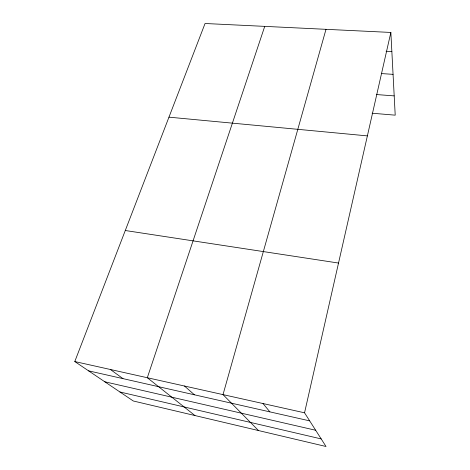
<?xml version="1.0" encoding="UTF-8"?>
<svg xmlns="http://www.w3.org/2000/svg" width="470" height="470" viewBox="0 0 470 470"><rect width="100%" height="100%" fill="white"/><g stroke="black" fill="none" stroke-linecap="round" stroke-linejoin="round"><path stroke-width="0.7" d="M304.548 412.807L390.852 32.442L205.055 23.5L74.789 361.548L133.286 400.986L326.027 446.5L304.548 412.807L74.789 361.548M326.004 29.322L223.015 394.618L258.494 430.555M264.739 26.373L147.316 377.727L194.95 415.545M386.082 51.248L391.863 51.577M381.44 73.573L393.061 74.348M376.635 94.564L394.195 95.892M372.105 113.223L395.211 115.168L390.852 32.442M168.965 117.159L367.381 135.889M125.284 230.512L338.529 263.053M88.595 370.853L309.689 420.879M104.804 381.781L315.676 430.262M119.932 391.98L321.198 438.921M110.397 369.49L122.993 378.638M184.475 386.017L194.404 394.794M263.012 403.542L269.874 411.867"/></g></svg>
